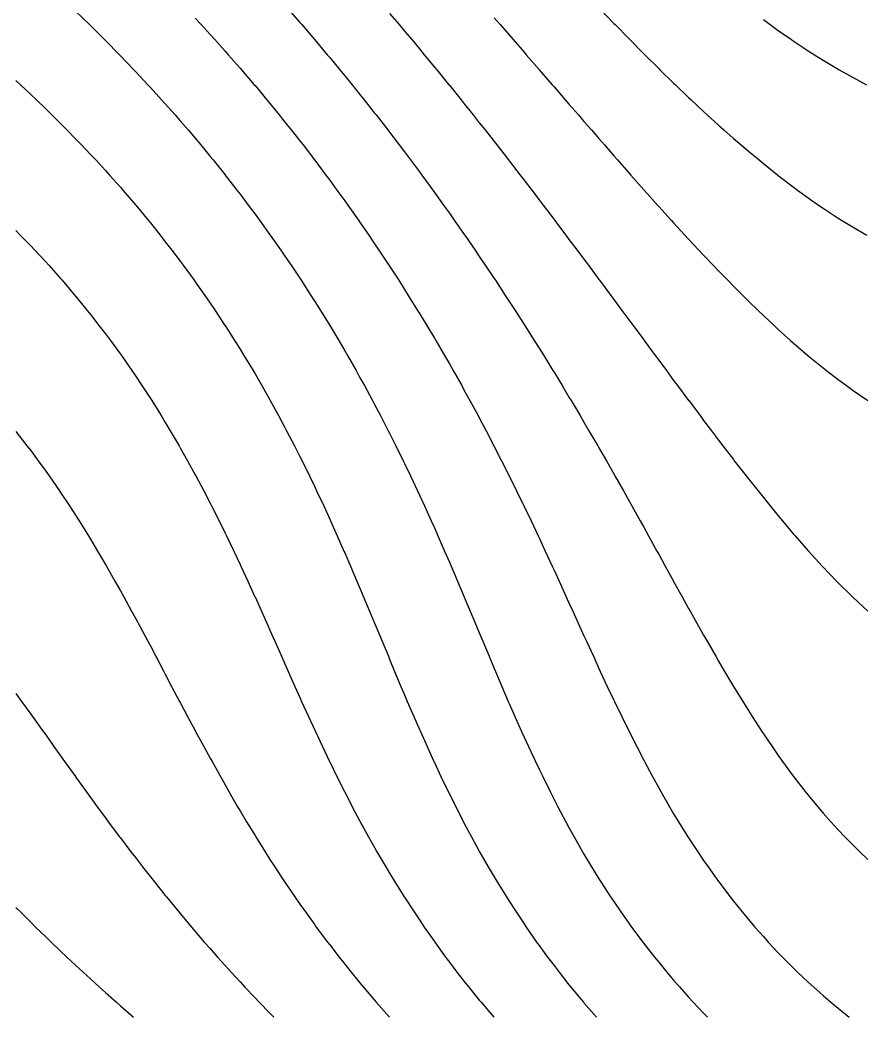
# Model space of a CAD drawing. Extents: x 1412622.5 to 1412673.9, y 4931530.8 to 4931599.9.
# Drawn here: x 1412649.76 to 1412659.34, y 4931551.76 to 4931563.04 of the extents above; entities that cross this region are included whole.
import ezdxf

# ---------------------------------------------------------------- set-up
doc = ezdxf.new("R2010")
doc.units = 0
doc.layers.add('line', color=2, linetype='CONTINUOUS')

msp = doc.modelspace()

# ---------------------------------------------------------------- linework, layer by layer
at = {"layer": 'line'}
for points in [[(1412650.38558, 4931563.14297), (1412650.543393, 4931562.98951), (1412650.554859, 4931562.978285), (1412650.714702, 4931562.819347), (1412650.724138, 4931562.809894), (1412650.882018, 4931562.649184), (1412650.893417, 4931562.637482), (1412651.045306, 4931562.479021), (1412651.062696, 4931562.460704), (1412651.204543, 4931562.308858), (1412651.231975, 4931562.279188), (1412651.359818, 4931562.138695), (1412651.401254, 4931562.092642), (1412651.511171, 4931561.968531), (1412651.570533, 4931561.90069), (1412651.658704, 4931561.798368), (1412651.739812, 4931561.703012), (1412651.802494, 4931561.628205), (1412651.909091, 4931561.499251), (1412651.942671, 4931561.458042), (1412652.07837, 4931561.28907), (1412652.079313, 4931561.287879), (1412652.211909, 4931561.117716), (1412652.247649, 4931561.071117), (1412652.341183, 4931560.947552), (1412652.416928, 4931560.845841), (1412652.467273, 4931560.777389), (1412652.586207, 4931560.612901), (1412652.590264, 4931560.607226), (1412652.709564, 4931560.437063), (1412652.755486, 4931560.37036), (1412652.825958, 4931560.2669), (1412652.924765, 4931560.11908), (1412652.93956, 4931560.096737), (1412653.049898, 4931559.926573), (1412653.094044, 4931559.857105), (1412653.157487, 4931559.75641), (1412653.262529, 4931559.586247), (1412653.263323, 4931559.584932), (1412653.364459, 4931559.416084), (1412653.432602, 4931559.299916), (1412653.464078, 4931559.245921), (1412653.561047, 4931559.075758), (1412653.601881, 4931559.002489), (1412653.6556, 4931558.905594), (1412653.747863, 4931558.735431), (1412653.77116, 4931558.691459), (1412653.837748, 4931558.565268), (1412653.925595, 4931558.395105), (1412653.940439, 4931558.365681), (1412654.01125, 4931558.224942), (1412654.095061, 4931558.054779), (1412654.109718, 4931558.024344), (1412654.176909, 4931557.884615), (1412654.257102, 4931557.714452), (1412654.278997, 4931557.667041), (1412654.335667, 4931557.544289), (1412654.412764, 4931557.374126), (1412654.448276, 4931557.294338), (1412654.488545, 4931557.203963), (1412654.563144, 4931557.0338), (1412654.617555, 4931556.907901), (1412654.63673, 4931556.863636), (1412654.709493, 4931556.693473), (1412654.781547, 4931556.52331), (1412654.786834, 4931556.510716), (1412654.853215, 4931556.353147), (1412654.924531, 4931556.182984), (1412654.956113, 4931556.107425), (1412654.995842, 4931556.012821), (1412655.067312, 4931555.842657), (1412655.125392, 4931555.704833), (1412655.139102, 4931555.672494), (1412655.211643, 4931555.502331), (1412655.284873, 4931555.332168), (1412655.294671, 4931555.309681), (1412655.35947, 4931555.162005), (1412655.435266, 4931554.991841), (1412655.46395, 4931554.928609), (1412655.512854, 4931554.821678), (1412655.592292, 4931554.651515), (1412655.633229, 4931554.565857), (1412655.673999, 4931554.481352), (1412655.758205, 4931554.311189), (1412655.802508, 4931554.224133), (1412655.845245, 4931554.141026), (1412655.935352, 4931553.970862), (1412655.971787, 4931553.904176), (1412656.02897, 4931553.800699), (1412656.126091, 4931553.630536), (1412656.141066, 4931553.605183), (1412656.227649, 4931553.460373), (1412656.310345, 4931553.326661), (1412656.333201, 4931553.29021), (1412656.443703, 4931553.120047), (1412656.479624, 4931553.066662), (1412656.559329, 4931552.949883), (1412656.648903, 4931552.82316), (1412656.680084, 4931552.77972), (1412656.806573, 4931552.609557), (1412656.818182, 4931552.594493), (1412656.939605, 4931552.439394), (1412656.987461, 4931552.380331), (1412657.078998, 4931552.269231), (1412657.15674, 4931552.177996), (1412657.225182, 4931552.099068), (1412657.326019, 4931551.986548), (1412657.378631, 4931551.928904), (1412657.495298, 4931551.805108), (1412657.539826, 4931551.758741)], [(1412651.739812, 4931563.062855), (1412651.807596, 4931562.98951), (1412651.909091, 4931562.87857), (1412651.962661, 4931562.819347), (1412652.07837, 4931562.690038), (1412652.114531, 4931562.649184), (1412652.247649, 4931562.497028), (1412652.263241, 4931562.479021), (1412652.408748, 4931562.308858), (1412652.416928, 4931562.299167), (1412652.551043, 4931562.138695), (1412652.586207, 4931562.096049), (1412652.690373, 4931561.968531), (1412652.755486, 4931561.887686), (1412652.826822, 4931561.798368), (1412652.924765, 4931561.673916), (1412652.96047, 4931561.628205), (1412653.091323, 4931561.458042), (1412653.094044, 4931561.454446), (1412653.219224, 4931561.287879), (1412653.263323, 4931561.228213), (1412653.34454, 4931561.117716), (1412653.432602, 4931560.995824), (1412653.467322, 4931560.947552), (1412653.587534, 4931560.777389), (1412653.601881, 4931560.756698), (1412653.705163, 4931560.607226), (1412653.77116, 4931560.509889), (1412653.820436, 4931560.437063), (1412653.933345, 4931560.2669), (1412653.940439, 4931560.255987), (1412654.043874, 4931560.096737), (1412654.109718, 4931559.99327), (1412654.152183, 4931559.926573), (1412654.258239, 4931559.75641), (1412654.278997, 4931559.722372), (1412654.362165, 4931559.586247), (1412654.448276, 4931559.442197), (1412654.463936, 4931559.416084), (1412654.563673, 4931559.245921), (1412654.617555, 4931559.151907), (1412654.661402, 4931559.075758), (1412654.757139, 4931558.905594), (1412654.786834, 4931558.851564), (1412654.851062, 4931558.735431), (1412654.943007, 4931558.565268), (1412654.956113, 4931558.540432), (1412655.033405, 4931558.395105), (1412655.121854, 4931558.224942), (1412655.125392, 4931558.217972), (1412655.208996, 4931558.054779), (1412655.294274, 4931557.884615), (1412655.294671, 4931557.883805), (1412655.378542, 4931557.714452), (1412655.461066, 4931557.544289), (1412655.46395, 4931557.538216), (1412655.542838, 4931557.374126), (1412655.623097, 4931557.203963), (1412655.633229, 4931557.18208), (1412655.702844, 4931557.0338), (1412655.781409, 4931556.863636), (1412655.802508, 4931556.817253), (1412655.859701, 4931556.693473), (1412655.937274, 4931556.52331), (1412655.971787, 4931556.446773), (1412656.014738, 4931556.353147), (1412656.092119, 4931556.182984), (1412656.141066, 4931556.074653), (1412656.169535, 4931556.012821), (1412656.247594, 4931555.842657), (1412656.310345, 4931555.705726), (1412656.325885, 4931555.672494), (1412656.405621, 4931555.502331), (1412656.479624, 4931555.345115), (1412656.485852, 4931555.332168), (1412656.568357, 4931555.162005), (1412656.648903, 4931554.997508), (1412656.651742, 4931554.991841), (1412656.738203, 4931554.821678), (1412656.818182, 4931554.666591), (1412656.826149, 4931554.651515), (1412656.917783, 4931554.481352), (1412656.987461, 4931554.354496), (1412657.011863, 4931554.311189), (1412657.109974, 4931554.141026), (1412657.15674, 4931554.061855), (1412657.211925, 4931553.970862), (1412657.317748, 4931553.800699), (1412657.326019, 4931553.787777), (1412657.42944, 4931553.630536), (1412657.495298, 4931553.533109), (1412657.545887, 4931553.460373), (1412657.664577, 4931553.294392), (1412657.667658, 4931553.29021), (1412657.796938, 4931553.120047), (1412657.833856, 4931553.072866), (1412657.933032, 4931552.949883), (1412658.003135, 4931552.865434), (1412658.076545, 4931552.77972), (1412658.172414, 4931552.670998), (1412658.228357, 4931552.609557), (1412658.341693, 4931552.488597), (1412658.389334, 4931552.439394), (1412658.510972, 4931552.317253), (1412658.560432, 4931552.269231), (1412658.680251, 4931552.156054), (1412658.742655, 4931552.099068), (1412658.84953, 4931552.004066), (1412658.937005, 4931551.928904), (1412659.018809, 4931551.860416), (1412659.144459, 4931551.758741)], [(1412652.796355, 4931563.159674), (1412652.924765, 4931563.013114), (1412652.945322, 4931562.98951), (1412653.09172, 4931562.819347), (1412653.094044, 4931562.816612), (1412653.235548, 4931562.649184), (1412653.263323, 4931562.615887), (1412653.376982, 4931562.479021), (1412653.432602, 4931562.411123), (1412653.516078, 4931562.308858), (1412653.601881, 4931562.202224), (1412653.652875, 4931562.138695), (1412653.77116, 4931561.989136), (1412653.787437, 4931561.968531), (1412653.919837, 4931561.798368), (1412653.940439, 4931561.771472), (1412654.050167, 4931561.628205), (1412654.109718, 4931561.549169), (1412654.178459, 4931561.458042), (1412654.278997, 4931561.322509), (1412654.304746, 4931561.287879), (1412654.429117, 4931561.117716), (1412654.448276, 4931561.09104), (1412654.551723, 4931560.947552), (1412654.617555, 4931560.85455), (1412654.67247, 4931560.777389), (1412654.786834, 4931560.613622), (1412654.791331, 4931560.607226), (1412654.908719, 4931560.437063), (1412654.956113, 4931560.366977), (1412655.024364, 4931560.2669), (1412655.125392, 4931560.115711), (1412655.138202, 4931560.096737), (1412655.250727, 4931559.926573), (1412655.294671, 4931559.858678), (1412655.361654, 4931559.75641), (1412655.46395, 4931559.596776), (1412655.47079, 4931559.586247), (1412655.578918, 4931559.416084), (1412655.633229, 4931559.328654), (1412655.685425, 4931559.245921), (1412655.790317, 4931559.075758), (1412655.802508, 4931559.055517), (1412655.894394, 4931558.905594), (1412655.971787, 4931558.776303), (1412655.996729, 4931558.735431), (1412656.098121, 4931558.565268), (1412656.141066, 4931558.491454), (1412656.198324, 4931558.395105), (1412656.297064, 4931558.224942), (1412656.310345, 4931558.201501), (1412656.395439, 4931558.054779), (1412656.479624, 4931557.906155), (1412656.492139, 4931557.884615), (1412656.588716, 4931557.714452), (1412656.648903, 4931557.605952), (1412656.684074, 4931557.544289), (1412656.778996, 4931557.374126), (1412656.818182, 4931557.302342), (1412656.873514, 4931557.203963), (1412656.967274, 4931557.0338), (1412656.987461, 4931556.996444), (1412657.061579, 4931556.863636), (1412657.15483, 4931556.693473), (1412657.15674, 4931556.689931), (1412657.249711, 4931556.52331), (1412657.326019, 4931556.38445), (1412657.343865, 4931556.353147), (1412657.439662, 4931556.182984), (1412657.495298, 4931556.083025), (1412657.535931, 4931556.012821), (1412657.633544, 4931555.842657), (1412657.664577, 4931555.788222), (1412657.733324, 4931555.672494), (1412657.833882, 4931555.502331), (1412657.938873, 4931555.332168), (1412658.003135, 4931555.227991), (1412658.045749, 4931555.162005), (1412658.155914, 4931554.991841), (1412658.172414, 4931554.966522), (1412658.271413, 4931554.821678), (1412658.341693, 4931554.719531), (1412658.3909, 4931554.651515), (1412658.510972, 4931554.486958), (1412658.515285, 4931554.481352), (1412658.647798, 4931554.311189), (1412658.680251, 4931554.270063), (1412658.787747, 4931554.141026), (1412658.84953, 4931554.067891), (1412658.936295, 4931553.970862), (1412659.018809, 4931553.879995), (1412659.095208, 4931553.800699), (1412659.188088, 4931553.70583), (1412659.266519, 4931553.630536), (1412659.357367, 4931553.544799)], [(1412653.940439, 4931563.1147), (1412654.04755, 4931562.98951), (1412654.109718, 4931562.915882), (1412654.191325, 4931562.819347), (1412654.278997, 4931562.714214), (1412654.333362, 4931562.649184), (1412654.448276, 4931562.509799), (1412654.473747, 4931562.479021), (1412654.612581, 4931562.308858), (1412654.617555, 4931562.302676), (1412654.750179, 4931562.138695), (1412654.786834, 4931562.092684), (1412654.886392, 4931561.968531), (1412654.956113, 4931561.88023), (1412655.021279, 4931561.798368), (1412655.125392, 4931561.665474), (1412655.154876, 4931561.628205), (1412655.287353, 4931561.458042), (1412655.294671, 4931561.44849), (1412655.419132, 4931561.287879), (1412655.46395, 4931561.229045), (1412655.549893, 4931561.117716), (1412655.633229, 4931561.007822), (1412655.679623, 4931560.947552), (1412655.802508, 4931560.785038), (1412655.80839, 4931560.777389), (1412655.936927, 4931560.607226), (1412655.971787, 4931560.560202), (1412656.064821, 4931560.437063), (1412656.141066, 4931560.334151), (1412656.191943, 4931560.2669), (1412656.310345, 4931560.107238), (1412656.318314, 4931560.096737), (1412656.444944, 4931559.926573), (1412656.479624, 4931559.878986), (1412656.571247, 4931559.75641), (1412656.648903, 4931559.650264), (1412656.697059, 4931559.586247), (1412656.818182, 4931559.421683), (1412656.822429, 4931559.416084), (1412656.948729, 4931559.245921), (1412656.987461, 4931559.192549), (1412657.075036, 4931559.075758), (1412657.15674, 4931558.964249), (1412657.201267, 4931558.905594), (1412657.326019, 4931558.73739), (1412657.327527, 4931558.735431), (1412657.455616, 4931558.565268), (1412657.495298, 4931558.511291), (1412657.584293, 4931558.395105), (1412657.664577, 4931558.287744), (1412657.713668, 4931558.224942), (1412657.833856, 4931558.067418), (1412657.843968, 4931558.054779), (1412657.976933, 4931557.884615), (1412658.003135, 4931557.850266), (1412658.112169, 4931557.714452), (1412658.172414, 4931557.637614), (1412658.24969, 4931557.544289), (1412658.341693, 4931557.430527), (1412658.390072, 4931557.374126), (1412658.510972, 4931557.229892), (1412658.534118, 4931557.203963), (1412658.680251, 4931557.036506), (1412658.682778, 4931557.0338), (1412658.83824, 4931556.863636), (1412658.84953, 4931556.851012), (1412659.001008, 4931556.693473), (1412659.018809, 4931556.67458), (1412659.172947, 4931556.52331), (1412659.188088, 4931556.508154), (1412659.356591, 4931556.353147)], [(1412655.125392, 4931563.066105), (1412655.19281, 4931562.98951), (1412655.294671, 4931562.872253), (1412655.341107, 4931562.819347), (1412655.46395, 4931562.677509), (1412655.488777, 4931562.649184), (1412655.633229, 4931562.482139), (1412655.635963, 4931562.479021), (1412655.783259, 4931562.308858), (1412655.802508, 4931562.286309), (1412655.930501, 4931562.138695), (1412655.971787, 4931562.090397), (1412656.077793, 4931561.968531), (1412656.141066, 4931561.894734), (1412656.225308, 4931561.798368), (1412656.310345, 4931561.699643), (1412656.37322, 4931561.628205), (1412656.479624, 4931561.505499), (1412656.521762, 4931561.458042), (1412656.648903, 4931561.31265), (1412656.671129, 4931561.287879), (1412656.818182, 4931561.121434), (1412656.82156, 4931561.117716), (1412656.97386, 4931560.947552), (1412656.987461, 4931560.932106), (1412657.127945, 4931560.777389), (1412657.15674, 4931560.745151), (1412657.284101, 4931560.607226), (1412657.326019, 4931560.561051), (1412657.4427, 4931560.437063), (1412657.495298, 4931560.380194), (1412657.604245, 4931560.2669), (1412657.664577, 4931560.203045), (1412657.76932, 4931560.096737), (1412657.833856, 4931560.03005), (1412657.938592, 4931559.926573), (1412658.003135, 4931559.86163), (1412658.112886, 4931559.75641), (1412658.172414, 4931559.698278), (1412658.293263, 4931559.586247), (1412658.341693, 4931559.540483), (1412658.480903, 4931559.416084), (1412658.510972, 4931559.388695), (1412658.677431, 4931559.245921), (1412658.680251, 4931559.243455), (1412658.84953, 4931559.104683), (1412658.887333, 4931559.075758), (1412659.018809, 4931558.973187), (1412659.112155, 4931558.905594), (1412659.188088, 4931558.849533), (1412659.355552, 4931558.735431)], [(1412656.328143, 4931563.159674), (1412656.479624, 4931563.003591), (1412656.493583, 4931562.98951), (1412656.648903, 4931562.83108), (1412656.660677, 4931562.819347), (1412656.818182, 4931562.660656), (1412656.829861, 4931562.649184), (1412656.987461, 4931562.492691), (1412657.001616, 4931562.479021), (1412657.15674, 4931562.327574), (1412657.176496, 4931562.308858), (1412657.326019, 4931562.165659), (1412657.355109, 4931562.138695), (1412657.495298, 4931562.007337), (1412657.538203, 4931561.968531), (1412657.664577, 4931561.85299), (1412657.72663, 4931561.798368), (1412657.833856, 4931561.702976), (1412657.921417, 4931561.628205), (1412658.003135, 4931561.55765), (1412658.123687, 4931561.458042), (1412658.172414, 4931561.417347), (1412658.334944, 4931561.287879), (1412658.341693, 4931561.282443), (1412658.510972, 4931561.153009), (1412658.559684, 4931561.117716), (1412658.680251, 4931561.029449), (1412658.798776, 4931560.947552), (1412658.84953, 4931560.912107), (1412659.018809, 4931560.801097), (1412659.057454, 4931560.777389), (1412659.188088, 4931560.696427), (1412659.342551, 4931560.607226)], [(1412658.172414, 4931563.046015), (1412658.25067, 4931562.98951), (1412658.341693, 4931562.923439), (1412658.491717, 4931562.819347), (1412658.510972, 4931562.805922), (1412658.680251, 4931562.693727), (1412658.751033, 4931562.649184), (1412658.84953, 4931562.586968), (1412659.018809, 4931562.485723), (1412659.030721, 4931562.479021), (1412659.188088, 4931562.390231), (1412659.341404, 4931562.308858)], [(1412649.708464, 4931562.357539), (1412649.760928, 4931562.308858), (1412649.877743, 4931562.199724), (1412649.941801, 4931562.138695), (1412650.047022, 4931562.03766), (1412650.117585, 4931561.968531), (1412650.216301, 4931561.870946), (1412650.288211, 4931561.798368), (1412650.38558, 4931561.699126), (1412650.453715, 4931561.628205), (1412650.554859, 4931561.521771), (1412650.614155, 4931561.458042), (1412650.724138, 4931561.338423), (1412650.769635, 4931561.287879), (1412650.893417, 4931561.1486), (1412650.920294, 4931561.117716), (1412651.062696, 4931560.951831), (1412651.066294, 4931560.947552), (1412651.207134, 4931560.777389), (1412651.231975, 4931560.746912), (1412651.343483, 4931560.607226), (1412651.401254, 4931560.533714), (1412651.475683, 4931560.437063), (1412651.570533, 4931560.31186), (1412651.603935, 4931560.2669), (1412651.728102, 4931560.096737), (1412651.739812, 4931560.080376), (1412651.847791, 4931559.926573), (1412651.909091, 4931559.837665), (1412651.964102, 4931559.75641), (1412652.077155, 4931559.586247), (1412652.07837, 4931559.584377), (1412652.185837, 4931559.416084), (1412652.247649, 4931559.317399), (1412652.291678, 4931559.245921), (1412652.394347, 4931559.075758), (1412652.416928, 4931559.037499), (1412652.493556, 4931558.905594), (1412652.586207, 4931558.742933), (1412652.590417, 4931558.735431), (1412652.683712, 4931558.565268), (1412652.755486, 4931558.431753), (1412652.774919, 4931558.395105), (1412652.863162, 4931558.224942), (1412652.924765, 4931558.103815), (1412652.949386, 4931558.054779), (1412653.033044, 4931557.884615), (1412653.094044, 4931557.758239), (1412653.114931, 4931557.714452), (1412653.19456, 4931557.544289), (1412653.263323, 4931557.394999), (1412653.272836, 4931557.374126), (1412653.349066, 4931557.203963), (1412653.42434, 4931557.0338), (1412653.432602, 4931557.01487), (1412653.497964, 4931556.863636), (1412653.570846, 4931556.693473), (1412653.601881, 4931556.620426), (1412653.642787, 4931556.52331), (1412653.714082, 4931556.353147), (1412653.77116, 4931556.216642), (1412653.785131, 4931556.182984), (1412653.855737, 4931556.012821), (1412653.926619, 4931555.842657), (1412653.940439, 4931555.809673), (1412653.997552, 4931555.672494), (1412654.069096, 4931555.502331), (1412654.109718, 4931555.406935), (1412654.141394, 4931555.332168), (1412654.214597, 4931555.162005), (1412654.278997, 4931555.015166), (1412654.289186, 4931554.991841), (1412654.365074, 4931554.821678), (1412654.44287, 4931554.651515), (1412654.448276, 4931554.639999), (1412654.522529, 4931554.481352), (1412654.604555, 4931554.311189), (1412654.617555, 4931554.285037), (1412654.689016, 4931554.141026), (1412654.776316, 4931553.970862), (1412654.786834, 4931553.951055), (1412654.866628, 4931553.800699), (1412654.956113, 4931553.63804), (1412654.960244, 4931553.630536), (1412655.057446, 4931553.460373), (1412655.125392, 4931553.345819), (1412655.158434, 4931553.29021), (1412655.263505, 4931553.120047), (1412655.294671, 4931553.071503), (1412655.372962, 4931552.949883), (1412655.46395, 4931552.813932), (1412655.486937, 4931552.77972), (1412655.605795, 4931552.609557), (1412655.633229, 4931552.571784), (1412655.729833, 4931552.439394), (1412655.802508, 4931552.343534), (1412655.859166, 4931552.269231), (1412655.971787, 4931552.126989), (1412655.994044, 4931552.099068), (1412656.134796, 4931551.928904), (1412656.141066, 4931551.921597), (1412656.281816, 4931551.758741)], [(1412649.708464, 4931560.658995), (1412649.759414, 4931560.607226), (1412649.877743, 4931560.485453), (1412649.923456, 4931560.437063), (1412650.047022, 4931560.304445), (1412650.081024, 4931560.2669), (1412650.216301, 4931560.115316), (1412650.232418, 4931560.096737), (1412650.377677, 4931559.926573), (1412650.38558, 4931559.917159), (1412650.516655, 4931559.75641), (1412650.554859, 4931559.708777), (1412650.650363, 4931559.586247), (1412650.724138, 4931559.489971), (1412650.779188, 4931559.416084), (1412650.893417, 4931559.260065), (1412650.903493, 4931559.245921), (1412651.022274, 4931559.075758), (1412651.062696, 4931559.016765), (1412651.136825, 4931558.905594), (1412651.231975, 4931558.760305), (1412651.247843, 4931558.735431), (1412651.354181, 4931558.565268), (1412651.401254, 4931558.488514), (1412651.457086, 4931558.395105), (1412651.556981, 4931558.224942), (1412651.570533, 4931558.201394), (1412651.652824, 4931558.054779), (1412651.739812, 4931557.897273), (1412651.746638, 4931557.884615), (1412651.836659, 4931557.714452), (1412651.909091, 4931557.575568), (1412651.925034, 4931557.544289), (1412652.010355, 4931557.374126), (1412652.07837, 4931557.236874), (1412652.094322, 4931557.203963), (1412652.175721, 4931557.0338), (1412652.247649, 4931556.882234), (1412652.256291, 4931556.863636), (1412652.334635, 4931556.693473), (1412652.412729, 4931556.52331), (1412652.416928, 4931556.514119), (1412652.489019, 4931556.353147), (1412652.565363, 4931556.182984), (1412652.586207, 4931556.136632), (1412652.640843, 4931556.012821), (1412652.716426, 4931555.842657), (1412652.755486, 4931555.75553), (1412652.792059, 4931555.672494), (1412652.867905, 4931555.502331), (1412652.924765, 4931555.37679), (1412652.944646, 4931555.332168), (1412653.021813, 4931555.162005), (1412653.094044, 4931555.006225), (1412653.100613, 4931554.991841), (1412653.18014, 4931554.821678), (1412653.261919, 4931554.651515), (1412653.263323, 4931554.648676), (1412653.344895, 4931554.481352), (1412653.430577, 4931554.311189), (1412653.432602, 4931554.307297), (1412653.518019, 4931554.141026), (1412653.601881, 4931553.983583), (1412653.608581, 4931553.970862), (1412653.701489, 4931553.800699), (1412653.77116, 4931553.677949), (1412653.797805, 4931553.630536), (1412653.897209, 4931553.460373), (1412653.940439, 4931553.389285), (1412654.000167, 4931553.29021), (1412654.10706, 4931553.120047), (1412654.109718, 4931553.115983), (1412654.217545, 4931552.949883), (1412654.278997, 4931552.859101), (1412654.332391, 4931552.77972), (1412654.448276, 4931552.614465), (1412654.4517, 4931552.609557), (1412654.575346, 4931552.439394), (1412654.617555, 4931552.383644), (1412654.703823, 4931552.269231), (1412654.786834, 4931552.16353), (1412654.83731, 4931552.099068), (1412654.956113, 4931551.953297), (1412654.975953, 4931551.928904), (1412655.119868, 4931551.758741)], [(1412649.708464, 4931558.387249), (1412649.835075, 4931558.224942), (1412649.877743, 4931558.169361), (1412649.962601, 4931558.054779), (1412650.047022, 4931557.939035), (1412650.085334, 4931557.884615), (1412650.203335, 4931557.714452), (1412650.216301, 4931557.695481), (1412650.316095, 4931557.544289), (1412650.38558, 4931557.437713), (1412650.425638, 4931557.374126), (1412650.53162, 4931557.203963), (1412650.554859, 4931557.166271), (1412650.633852, 4931557.0338), (1412650.724138, 4931556.881278), (1412650.734247, 4931556.863636), (1412650.831141, 4931556.693473), (1412650.893417, 4931556.583778), (1412650.926675, 4931556.52331), (1412651.020176, 4931556.353147), (1412651.062696, 4931556.275877), (1412651.112278, 4931556.182984), (1412651.203553, 4931556.012821), (1412651.231975, 4931555.960202), (1412651.293639, 4931555.842657), (1412651.383874, 4931555.672494), (1412651.401254, 4931555.640125), (1412651.473195, 4931555.502331), (1412651.563566, 4931555.332168), (1412651.570533, 4931555.319288), (1412651.653367, 4931555.162005), (1412651.739812, 4931555.001553), (1412651.744913, 4931554.991841), (1412651.836439, 4931554.821678), (1412651.909091, 4931554.690324), (1412651.930044, 4931554.651515), (1412652.024658, 4931554.481352), (1412652.07837, 4931554.387789), (1412652.121355, 4931554.311189), (1412652.220148, 4931554.141026), (1412652.247649, 4931554.095293), (1412652.320888, 4931553.970862), (1412652.416928, 4931553.813821), (1412652.424793, 4931553.800699), (1412652.530692, 4931553.630536), (1412652.586207, 4931553.544859), (1412652.639936, 4931553.460373), (1412652.752691, 4931553.29021), (1412652.755486, 4931553.286159), (1412652.868143, 4931553.120047), (1412652.924765, 4931553.040019), (1412652.987512, 4931552.949883), (1412653.094044, 4931552.803271), (1412653.110901, 4931552.77972), (1412653.237961, 4931552.609557), (1412653.263323, 4931552.576998), (1412653.36904, 4931552.439394), (1412653.432602, 4931552.360117), (1412653.504556, 4931552.269231), (1412653.601881, 4931552.151392), (1412653.644603, 4931552.099068), (1412653.77116, 4931551.950386), (1412653.789257, 4931551.928904), (1412653.938632, 4931551.758741)], [(1412649.708464, 4931555.423193), (1412649.773705, 4931555.332168), (1412649.877743, 4931555.188654), (1412649.896521, 4931555.162005), (1412650.018349, 4931554.991841), (1412650.047022, 4931554.952479), (1412650.139717, 4931554.821678), (1412650.216301, 4931554.71576), (1412650.26151, 4931554.651515), (1412650.384044, 4931554.481352), (1412650.38558, 4931554.479273), (1412650.506582, 4931554.311189), (1412650.554859, 4931554.245947), (1412650.630516, 4931554.141026), (1412650.724138, 4931554.015087), (1412650.756186, 4931553.970862), (1412650.883567, 4931553.800699), (1412650.893417, 4931553.787978), (1412651.012418, 4931553.630536), (1412651.062696, 4931553.566332), (1412651.14374, 4931553.460373), (1412651.231975, 4931553.349251), (1412651.277783, 4931553.29021), (1412651.401254, 4931553.1371), (1412651.414702, 4931553.120047), (1412651.554285, 4931552.949883), (1412651.570533, 4931552.930845), (1412651.696837, 4931552.77972), (1412651.739812, 4931552.730353), (1412651.84283, 4931552.609557), (1412651.909091, 4931552.535006), (1412651.992426, 4931552.439394), (1412652.07837, 4931552.34478), (1412652.145719, 4931552.269231), (1412652.247649, 4931552.15956), (1412652.302866, 4931552.099068), (1412652.416928, 4931551.979177), (1412652.463946, 4931551.928904), (1412652.586207, 4931551.803426), (1412652.629049, 4931551.758741)], [(1412649.708464, 4931553.002178), (1412649.760145, 4931552.949883), (1412649.877743, 4931552.834402), (1412649.932752, 4931552.77972), (1412650.047022, 4931552.669648), (1412650.108615, 4931552.609557), (1412650.216301, 4931552.507919), (1412650.287959, 4931552.439394), (1412650.38558, 4931552.349171), (1412650.470905, 4931552.269231), (1412650.554859, 4931552.19329), (1412650.657582, 4931552.099068), (1412650.724138, 4931552.040159), (1412650.848061, 4931551.928904), (1412650.893417, 4931551.889642), (1412651.042478, 4931551.758741)]]:
    msp.add_lwpolyline(points, dxfattribs=at)

doc.saveas('drawing.dxf')
